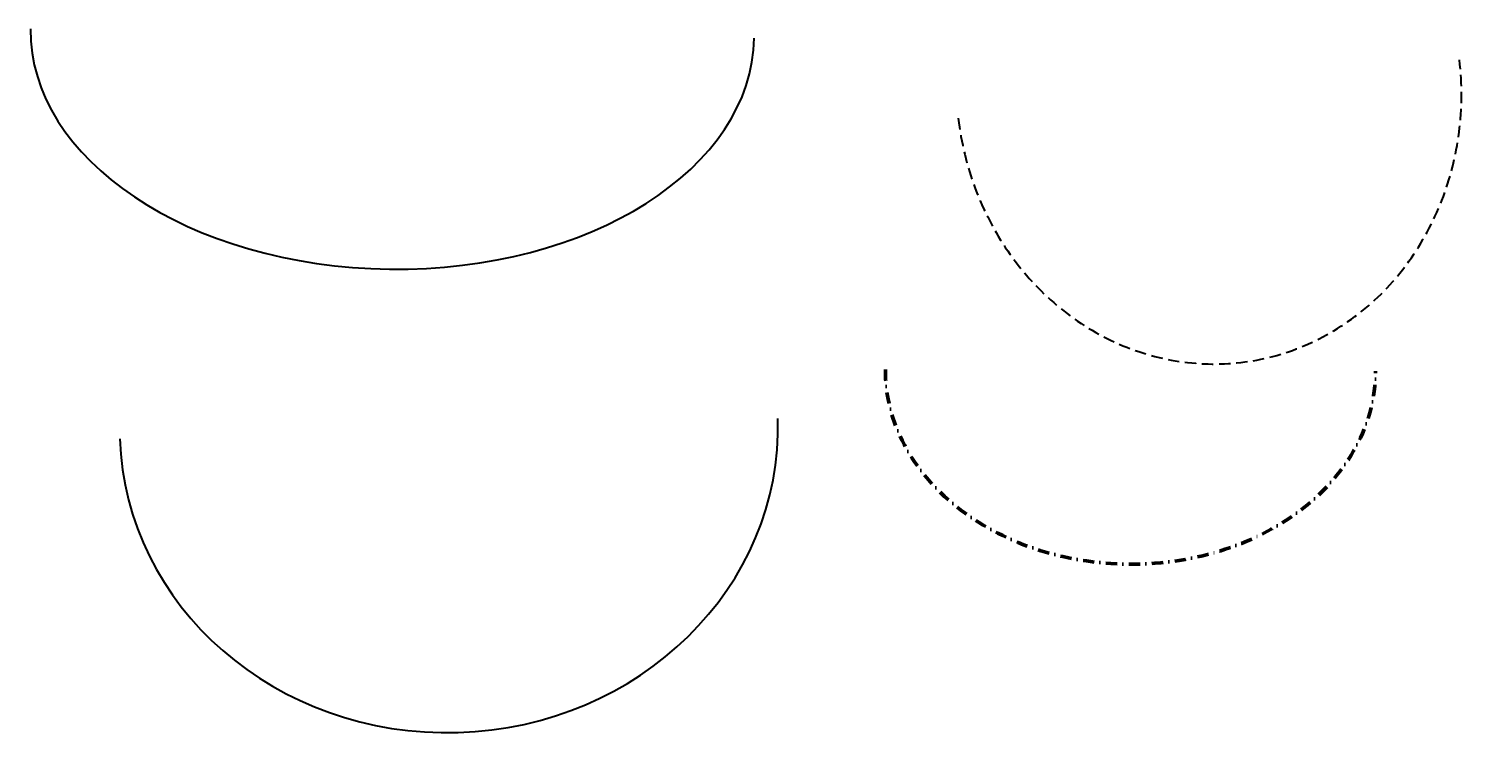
# Model space of a CAD drawing. Header units: millimetres. Extents: x -466 to 170, y -213 to 99.
import ezdxf

# ---------------------------------------------------------------- set-up
doc = ezdxf.new("R2010")
doc.units = ezdxf.units.MM
doc.linetypes.add('DASHDOT', pattern=[10, 5, -2.5, 0, -2.5])
doc.linetypes.add('DASHED', pattern=[7.5, 5, -2.5])
for name, color, linetype, lineweight, true_color in [('Сплошная тонкая', 250, 'Continuous', 40, 0x000000), ('Сплошная тонкая с изломами_1', 250, 'Continuous', 40, 0x000000), ('Штриховая', 250, 'DASHED', 40, 0x000000), ('Штрихпунктирная утолщенная_1', 250, 'DASHDOT', 80, 0x000000)]:
    doc.layers.add(name, color=color, linetype=linetype, lineweight=lineweight, true_color=true_color)

msp = doc.modelspace()

# ---------------------------------------------------------------- linework, layer by layer
at = {"layer": 'Сплошная тонкая', "color": 250, "linetype": 'Continuous', "lineweight": 40, "true_color": 0x000000}
msp.add_ellipse((-281.5, -76.7), major_axis=(144.4, 4.4), ratio=0.924365, start_param=3.141593, end_param=6.283185, dxfattribs=at)
at = {"layer": 'Сплошная тонкая с изломами_1', "color": 250, "linetype": 'Continuous', "lineweight": 40, "true_color": 0x000000}
msp.add_ellipse((-306.3, 96.9), major_axis=(158.8, -2), ratio=0.652004, start_param=3.141593, end_param=6.283185, dxfattribs=at)
at = {"layer": 'Штриховая', "color": 250, "linetype": 'DASHED', "lineweight": 40, "true_color": 0x000000}
msp.add_ellipse((52.1, 72.5), major_axis=(-13.98, 120.12), ratio=0.915759, start_param=1.570796, end_param=4.712389, dxfattribs=at)
at = {"layer": 'Штрихпунктирная утолщенная_1', "color": 250, "linetype": 'DASHDOT', "lineweight": 80, "true_color": 0x000000}
msp.add_ellipse((17.7, -51.1), major_axis=(107.6, -0.4), ratio=0.791133, start_param=3.141593, end_param=0, dxfattribs=at)

doc.saveas('drawing.dxf')
